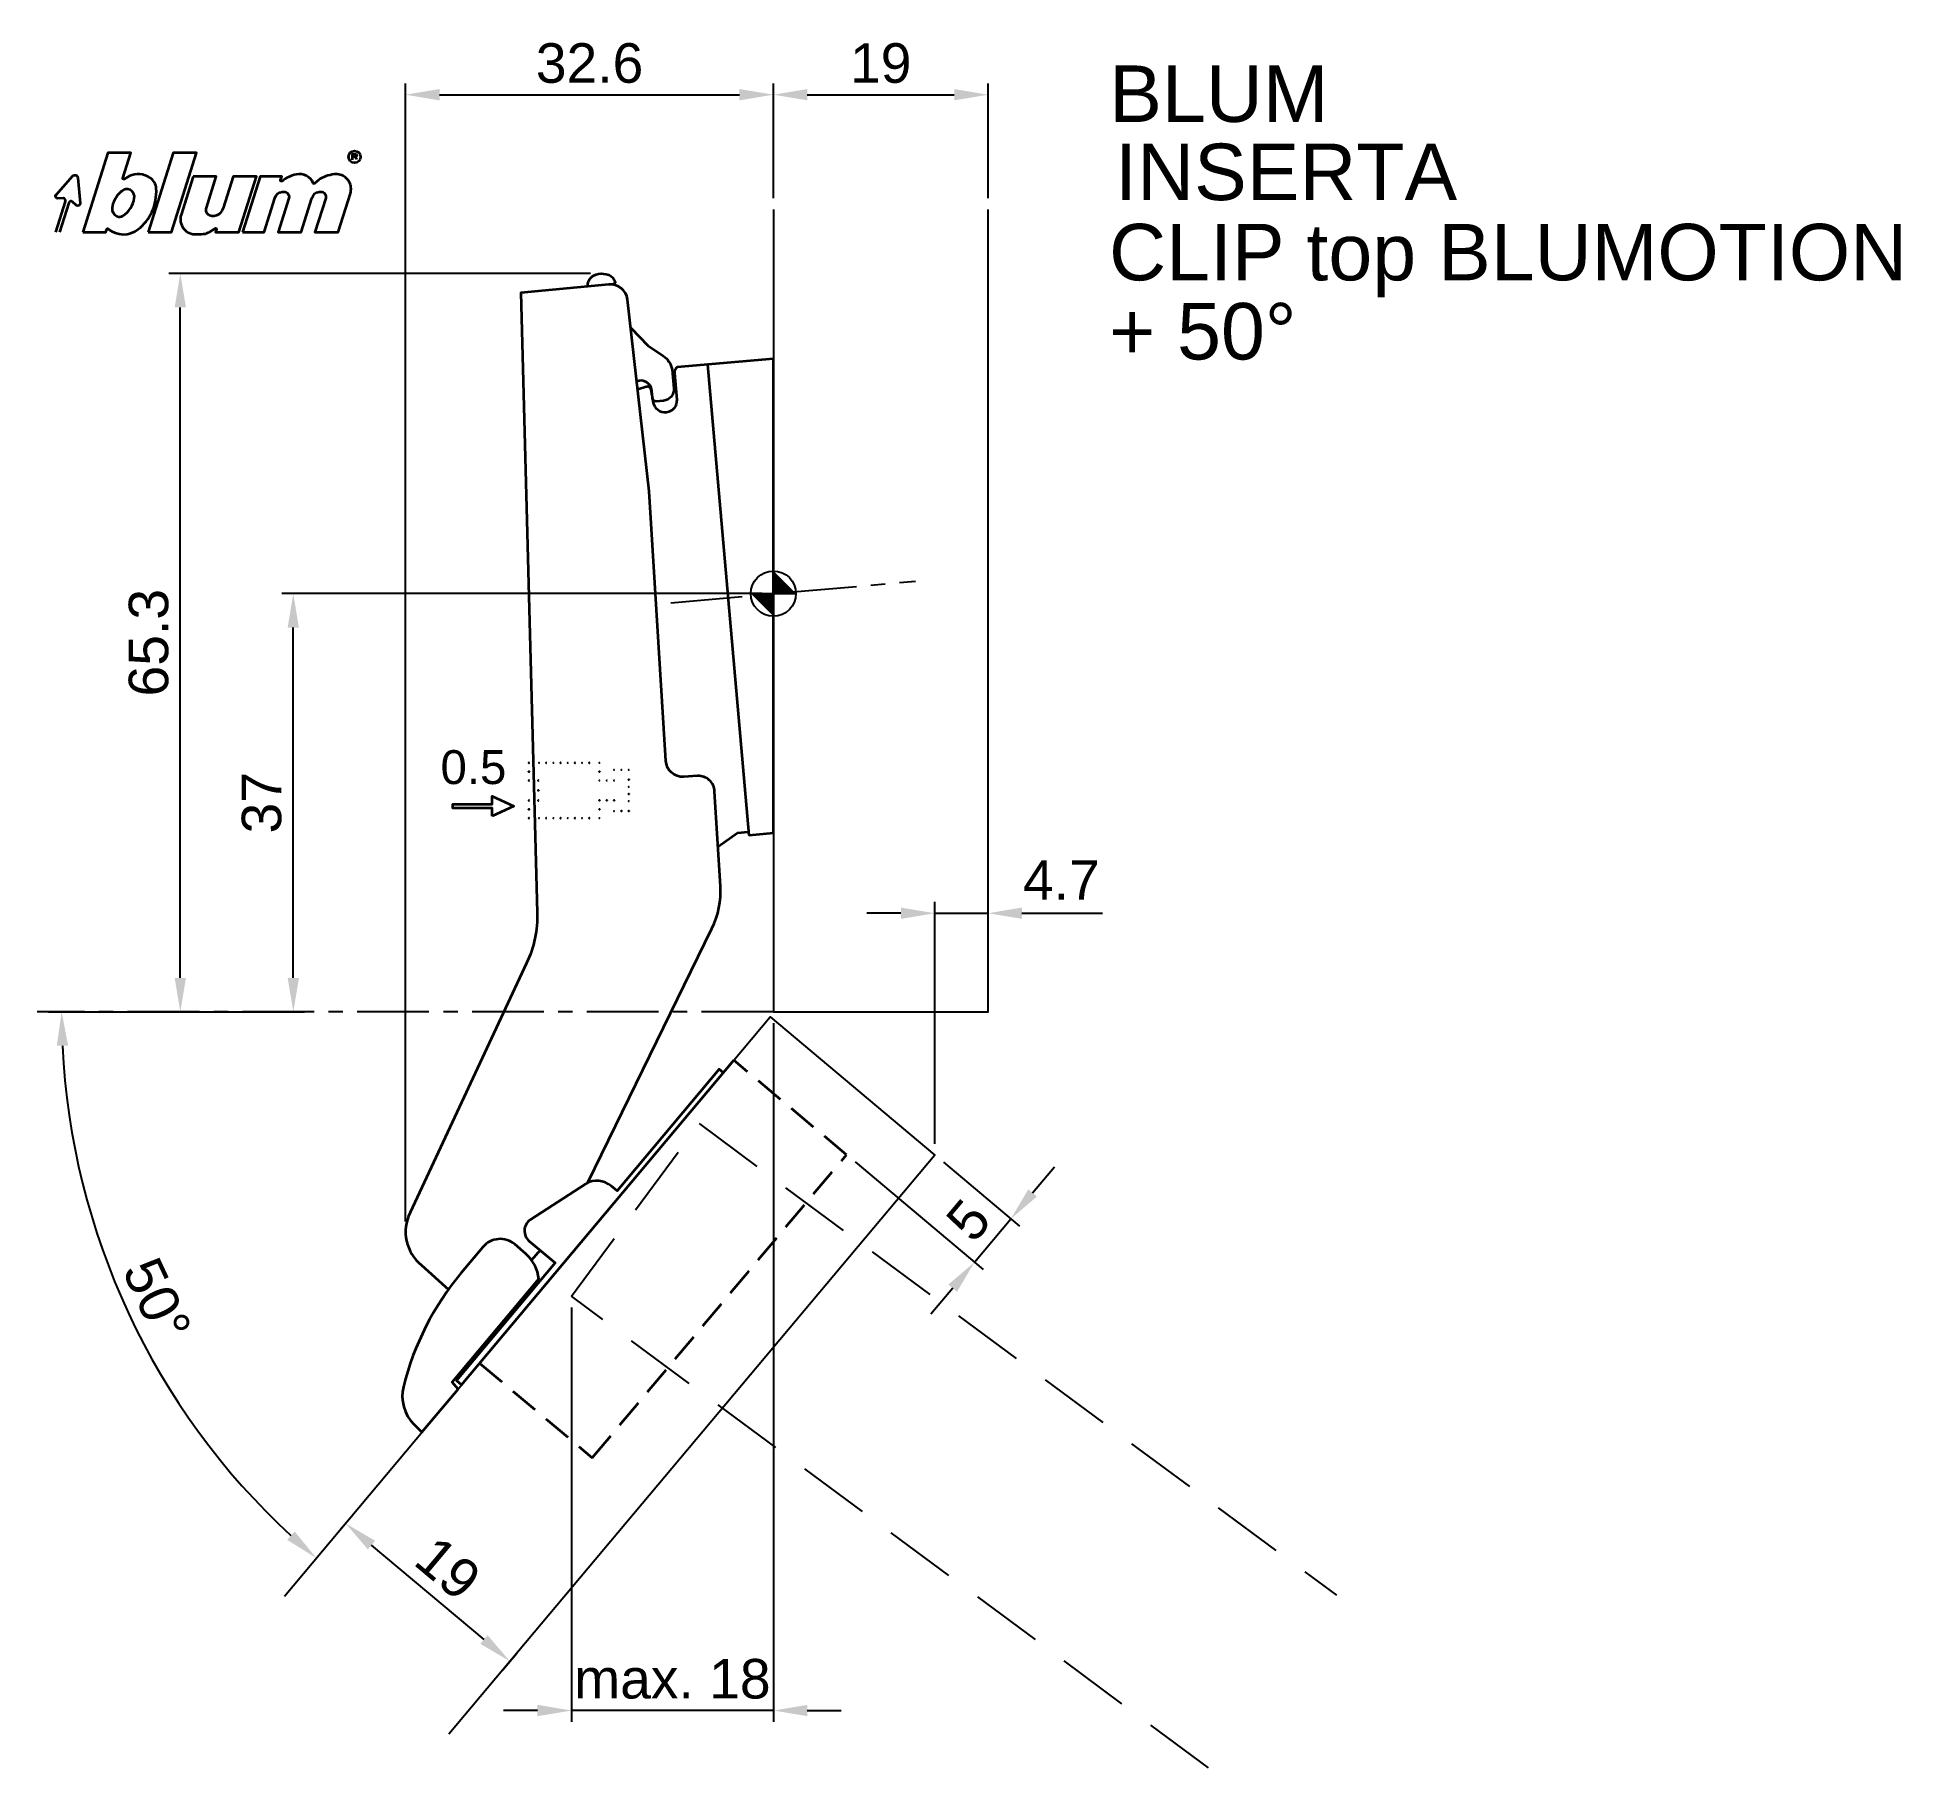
# Model space of a CAD drawing. Extents: x -65 to 100, y -104 to 49.
import ezdxf

# ---------------------------------------------------------------- set-up
doc = ezdxf.new("R2010")
doc.units = 0
doc.header["$PDMODE"] = 35
doc.header["$PDSIZE"] = 5
doc.linetypes.add('MITTE', pattern=[50.8, 31.75, -6.35, 6.35, -6.35])
doc.linetypes.add('STRICHLINIE', pattern=[19.05, 12.7, -6.35])
doc.layers.get('Defpoints').update_dxf_attribs({"linetype": 'CONTINUOUS'})
doc.layers.add('1', color=2, linetype='CONTINUOUS')
doc.layers.add('5', color=1, linetype='CONTINUOUS')
doc.layers.add('6', color=3, linetype='CONTINUOUS', lineweight=35)
doc.styles.add('Beschlag', font='ARIAL.TTF')
doc.dimstyles.new('Beschlag', dxfattribs={"dimtxt": 3.5, "dimasz": 3, "dimexe": 1, "dimexo": 1, "dimgap": 1, "dimtad": 1, "dimdec": 1, "dimdsep": 46, "dimtxsty": 'Beschlag', "dimcen": 2, "dimclrd": 256, "dimclre": 256, "dimclrt": 256, "dimadec": 1, "dimazin": 2, "dimtfac": 0.71, "dimtdec": 1, "dimtix": 1, "dimtmove": 2, "dimatfit": 0, "dimfxl": 0, "dimtolj": 1, "dimlwd": -1, "dimlwe": -1, "dimarcsym": 0})

# ---------------------------------------------------------------- blocks, each defined once
blk = doc.blocks.new('NullPunkt')
at = {"layer": '5'}
for points in [[(0, 2), (0, -2)], [(-2, 0), (2, 0)]]:
    blk.add_lwpolyline(points, dxfattribs=at)
blk.add_circle((0, 0), 2, dxfattribs=at)
for points in [[(0, 0), (-2, 0), (0, 2)], [(0, 0), (2, 0), (0, -2)]]:
    blk.add_solid(points, dxfattribs=at)
blk = doc.blocks.new('*D1')
at = {"layer": '1'}
for p, q in [((-1, 0), (-43.49, 0)), ((-42.49, -34), (-42.49, -3)), ((-64.15, -37), (-41.49, -37))]:
    blk.add_line(p, q, dxfattribs=at)
for points in [[(-42.99, -3), (-41.99, -3), (-42.49, 0)], [(-42.99, -34), (-41.99, -34), (-42.49, -37)]]:
    blk.add_solid(points, dxfattribs=at)
at = {"layer": 'Defpoints', "color": 0}
for p in [(-42.49, 0), (0, 0), (-65.15, -37)]:
    blk.add_point(p, dxfattribs=at)
at = {"layer": '1', "insert": (-45.28, -18.5), "char_height": 3.5, "attachment_point": 5, "rotation": 90, "style": 'Beschlag'}
blk.add_mtext('\\A1;37', dxfattribs=at)
blk = doc.blocks.new('*D2')
at = {"layer": '1'}
for p, q in [((-16.18, 28.32), (-53.49, 28.32)), ((-52.49, -34), (-52.49, 25.32)), ((-64.15, -37), (-51.49, -37))]:
    blk.add_line(p, q, dxfattribs=at)
for points in [[(-52.99, 25.32), (-51.99, 25.32), (-52.49, 28.32)], [(-52.99, -34), (-51.99, -34), (-52.49, -37)]]:
    blk.add_solid(points, dxfattribs=at)
at = {"layer": 'Defpoints', "color": 0}
for p in [(-52.49, 28.32), (-15.18, 28.32), (-65.15, -37)]:
    blk.add_point(p, dxfattribs=at)
at = {"layer": '1', "insert": (-55.28, -4.34), "char_height": 3.5, "attachment_point": 5, "rotation": 90, "style": 'Beschlag'}
blk.add_mtext('\\A1;65.3', dxfattribs=at)
blk = doc.blocks.new('*D3')
at = {"layer": '1'}
for p, q in [((-32.55, -55.56), (-32.55, 45.15)), ((0, 34.98), (0, 45.15)), ((-29.55, 44.15), (-3, 44.15))]:
    blk.add_line(p, q, dxfattribs=at)
for points in [[(-29.55, 44.65), (-29.55, 43.65), (-32.55, 44.15)], [(-3, 44.65), (-3, 43.65), (0, 44.15)]]:
    blk.add_solid(points, dxfattribs=at)
at = {"layer": 'Defpoints', "color": 0}
for p in [(0, 44.15), (0, 33.98), (-32.55, -56.56)]:
    blk.add_point(p, dxfattribs=at)
at = {"layer": '1', "insert": (-16.27, 46.93), "char_height": 3.5, "attachment_point": 5, "style": 'Beschlag'}
blk.add_mtext('\\A1;32.6', dxfattribs=at)
blk = doc.blocks.new('*D4')
at = {"layer": '1'}
for p, q in [((0, 34.98), (0, 45.15)), ((19, 35), (19, 45.15)), ((3, 44.15), (16, 44.15))]:
    blk.add_line(p, q, dxfattribs=at)
for points in [[(3, 44.65), (3, 43.65), (0, 44.15)], [(16, 44.65), (16, 43.65), (19, 44.15)]]:
    blk.add_solid(points, dxfattribs=at)
at = {"layer": 'Defpoints', "color": 0}
for p in [(19, 44.15), (0, 33.98), (19, 34)]:
    blk.add_point(p, dxfattribs=at)
at = {"layer": '1', "insert": (9.5, 46.93), "char_height": 3.5, "attachment_point": 5, "style": 'Beschlag'}
blk.add_mtext('\\A1;19', dxfattribs=at)
blk = doc.blocks.new('*D5')
at = {"layer": '1'}
for p, q in [((14.28, -48.68), (14.28, -27.28)), ((19, -36), (19, -27.28)), ((11.28, -28.28), (8.28, -28.28)), ((14.28, -28.28), (19, -28.28)), ((22, -28.28), (25, -28.28))]:
    blk.add_line(p, q, dxfattribs=at)
for points in [[(11.28, -27.78), (11.28, -28.78), (14.28, -28.28)], [(22, -27.78), (22, -28.78), (19, -28.28)]]:
    blk.add_solid(points, dxfattribs=at)
at = {"layer": 'Defpoints', "color": 0}
for p in [(19, -28.28), (19, -37), (14.28, -49.68)]:
    blk.add_point(p, dxfattribs=at)
at = {"layer": '1', "insert": (25.49, -25.34), "char_height": 3.5, "attachment_point": 5, "style": 'Beschlag'}
blk.add_mtext('\\A1;4.7', dxfattribs=at)
blk = doc.blocks.new('*D6')
at = {"layer": '1'}
for p, q in [((0, -38), (0, -99.83)), ((-17.88, -63.17), (-17.88, -99.83)), ((-20.88, -98.83), (-23.88, -98.83)), ((0, -98.83), (-17.88, -98.83)), ((3, -98.83), (6, -98.83))]:
    blk.add_line(p, q, dxfattribs=at)
for points in [[(-20.88, -98.33), (-20.88, -99.33), (-17.88, -98.83)], [(3, -98.33), (3, -99.33), (0, -98.83)]]:
    blk.add_solid(points, dxfattribs=at)
at = {"layer": 'Defpoints', "color": 0}
for p in [(0, -37), (-17.88, -62.17), (-17.88, -98.83)]:
    blk.add_point(p, dxfattribs=at)
at = {"layer": '1', "insert": (-8.94, -96.04), "char_height": 3.5, "attachment_point": 5, "style": 'Beschlag'}
blk.add_mtext('\\A1;max. 18', dxfattribs=at)
blk = doc.blocks.new('*D7')
at = {"layer": '1'}
for p, q in [((7.24, -50.29), (18.56, -59.8)), ((15.05, -50.32), (21.78, -55.97)), ((22.94, -53.03), (24.87, -50.73)), ((17.8, -59.16), (21.01, -55.33)), ((15.87, -61.45), (13.94, -63.75))]:
    blk.add_line(p, q, dxfattribs=at)
for points in [[(22.56, -52.71), (23.32, -53.35), (21.01, -55.33)], [(15.49, -61.13), (16.25, -61.78), (17.8, -59.16)]]:
    blk.add_solid(points, dxfattribs=at)
at = {"layer": 'Defpoints', "color": 0}
for p in [(6.47, -49.65), (14.28, -49.68), (21.01, -55.33)]:
    blk.add_point(p, dxfattribs=at)
at = {"layer": '1', "insert": (17.27, -55.45), "char_height": 3.5, "attachment_point": 5, "rotation": 50, "style": 'Beschlag'}
blk.add_mtext('\\A1;5', dxfattribs=at)
blk = doc.blocks.new('*D8')
at = {"layer": '1'}
for p, q in [((-38.3, -82.78), (-37.22, -81.5)), ((-25.61, -92.55), (-35.57, -84.19)), ((-23.94, -95.23), (-22.67, -93.71))]:
    blk.add_line(p, q, dxfattribs=at)
for points in [[(-35.25, -83.81), (-35.89, -84.57), (-37.87, -82.26)], [(-25.29, -92.17), (-25.93, -92.93), (-23.31, -94.48)]]:
    blk.add_solid(points, dxfattribs=at)
at = {"layer": 'Defpoints', "color": 0}
for p in [(-37.87, -82.26), (-38.94, -83.55), (-24.58, -95.99)]:
    blk.add_point(p, dxfattribs=at)
at = {"layer": '1', "insert": (-28.8, -86.24), "char_height": 3.5, "attachment_point": 5, "rotation": 320, "style": 'Beschlag'}
blk.add_mtext('\\A1;19', dxfattribs=at)
blk = doc.blocks.new('Logo_BLUM')
at = {"layer": '6', "color": 20, "linetype": 'Continuous'}
for points in [[(2.39, 0), (4.43, 0), (4.52, 0.26, -0.512391), (4.62, 0.29, 0.357881), (7.3, 0.25, 0.116336), (8.5, 1.76, 0.127435), (8.89, 3.85, 0.227045), (8.36, 4.79, 0.273775), (6.5, 4.93), (6.04, 4.67, -0.689828), (5.94, 4.76), (6.65, 7), (4.61, 7)], [(16.53, 0), (18.44, 0), (19.39, 3, -0.282196), (20.04, 3.56, -0.141376), (20.38, 3.52, -0.3938), (20.62, 2.99), (19.67, 0), (21.72, 0), (22.67, 3, -0.282189), (23.31, 3.56, -0.141385), (23.65, 3.52, -0.393792), (23.89, 2.99), (22.94, 0), (24.99, 0), (26.07, 3.42, 0.424526), (25.18, 5.07, 0.098115), (24.64, 5.11, 0.114777), (23.24, 4.6), (22.89, 4.28, -0.522588), (22.79, 4.31, 0.36711), (21.28, 5.09, 0.102012), (20, 4.5, -0.748324), (19.89, 4.58), (20, 4.9), (18.08, 4.9)], [(5.59, 3.39, 0.16703), (4.99, 2.14, 0.322673), (5.41, 1.39, 0.260102), (5.93, 1.42, 0.211929), (6.95, 3, 0.250706), (6.73, 3.62, 0.316796), (6.01, 3.72, 0.086595)], [(12.15, 4.9), (11.09, 1.53, 0.527578), (12.44, -0.2, -0.003338), (13.06, -0.17, 0.131781), (13.63, 0.02), (14.12, 0.32, -0.706223), (14.22, 0.24), (14.15, 0), (16.19, 0), (17.75, 4.9), (15.7, 4.9), (14.81, 2.11, -0.253672), (14.11, 1.42, -0.127823), (13.72, 1.42, -0.447747), (13.33, 2.15), (14.2, 4.9)]]:
    blk.add_lwpolyline(points, format="xyb", close=True, dxfattribs=at)
blk.add_lwpolyline([(8.18, 0), (10.23, 0), (12.45, 7), (10.4, 7)], close=True, dxfattribs=at)
for points in [[(26.26, 6.4), (26.26, 6.9), (26.52, 6.9, -0.975005), (26.53, 6.67, 0.014563), (26.45, 6.67), (26.26, 6.67), (26.45, 6.67), (26.52, 6.6), (26.57, 6.53), (26.62, 6.42)], [(0, 0), (0.86, 2.7, 0.480207), (0.67, 2.98), (0.19, 2.97, -0.689229), (0.05, 3.33), (1.49, 4.95, -0.685285), (1.94, 4.79), (2.15, 2.54, -0.636083), (1.84, 2.36), (1.47, 2.68, 0.560356), (1.16, 2.59), (0.34, 0)]]:
    blk.add_lwpolyline(points, format="xyb", dxfattribs=at)
blk.add_circle((26.44, 6.65), 0.527, dxfattribs=at)
blk = doc.blocks.new('Seitliche Verstellung')
at = {"layer": '6'}
for centre in [(0, 4.9), (0, 4.12), (0, 3.34), (0.83, 3.34), (0.9, 4.9), (1.53, 4.9), (2.17, 4.9), (2.8, 4.9), (3.44, 4.9), (4.07, 4.9), (4.71, 4.9), (5.34, 4.9), (6.24, 4.9), (6.24, 3.33), (6.24, 4.12), (6.89, 3.33), (7.54, 4.28), (7.54, 3.33), (8.19, 4.28), (8.84, 3.41), (8.84, 4.28), (0.83, 2.46), (8.84, 2.77), (8.84, 2.14), (0, 1.56), (0, 0.78), (0, 0), (0.83, 1.56), (0.9, 0), (1.53, 0), (2.17, 0), (2.8, 0), (3.44, 0), (4.07, 0), (4.71, 0), (5.34, 0), (6.24, 1.58), (6.24, 0.79), (6.24, 0.01), (6.89, 1.58), (7.54, 1.58), (7.54, 0.63), (8.19, 0.64), (8.84, 1.5), (8.84, 0.64)]:
    blk.add_circle(centre, 0.00604, dxfattribs=at)
blk = doc.blocks.new('*D12')
at = {"layer": '1'}
blk.add_arc((0.11, -37), 63.1, 182.7242, 227.2758, dxfattribs=at)
for points in [[(-63.42, -40.01), (-62.42, -39.99), (-62.99, -37)], [(-42.37, -82.98), (-43.03, -83.73), (-40.45, -85.34)]]:
    blk.add_solid(points, dxfattribs=at)
at = {"layer": 'Defpoints', "color": 0}
for p in [(-65.15, -37), (-0.28, -37.46), (0, -37), (-60.34, -55.1), (-43.27, -88.7)]:
    blk.add_point(p, dxfattribs=at)
at = {"layer": '1', "insert": (-54.55, -62.49), "char_height": 3.5, "attachment_point": 5, "rotation": 295, "style": 'Beschlag'}
blk.add_mtext('\\A1;50°', dxfattribs=at)

msp = doc.modelspace()

# ---------------------------------------------------------------- linework, layer by layer
at = {"layer": '1'}
msp.add_line((25, -28.28), (29.13, -28.28), dxfattribs=at)
at = {"layer": '5', "linetype": 'MITTE', "ltscale": 0.2}
msp.add_line((-9.09, -0.8), (12.58, 1.1), dxfattribs=at)
at = {"layer": '5'}
for points in [[(0, 33.98), (0, -37), (19, -37), (19, 34)], [(-43.27, -88.7), (-0.28, -37.46), (14.28, -49.68), (-28.71, -100.91)]]:
    msp.add_lwpolyline(points, dxfattribs=at)
at = {"layer": '5', "linetype": 'MITTE', "ltscale": 0.2}
msp.add_lwpolyline([(0, -37), (-65.15, -37)], dxfattribs=at)
at = {"layer": '5', "linetype": 'STRICHLINIE', "ltscale": 0.5}
msp.add_lwpolyline([(38.5, -103.89), (-17.88, -62.17), (-6.58, -46.9), (49.83, -88.63)], dxfattribs=at)
at = {"layer": '6'}
msp.add_line((-20.65, -58.09), (-21.4, -58.98), dxfattribs=at)
for points in [[(-16.43, 27.17, -0.303383), (-15.9, 28.14, -0.299287), (-14.2, 27.97), (-13.98, 27.57), (-14.14, 27.37), (-14.1, 27.33)], [(-16.42, -52.12), (-5.44, -29.62, 0.129877), (-4.69, -25.87), (-5.2, -17.5, 0.41717), (-6.72, -16.13), (-7.94, -16.21, -0.412558), (-9.52, -14.8), (-10.98, 9.07), (-12.92, 26.03, 0.409111), (-14.55, 27.36), (-22.34, 26.61), (-20.9, -28.2, -0.116588), (-21.84, -32.7), (-32.15, -54.77, 0.353453), (-31.13, -59.42), (-28.76, -61.56)], [(-12.63, 23.52), (-11.11, 21.96), (-9.75, 21.03, -0.199017), (-8.97, 19.84), (-8.82, 18.15, -0.414201), (-9.73, 17.07), (-10.38, 17.01, -0.414156), (-10.7, 17.28), (-10.76, 17.98, 0.512046), (-12.09, 18.77, -1.694722)], [(-4.9, -22.38), (-3.17, -21.17), (-2.24, -21.08), (-2.15, -21.36), (0, -21.17), (0, 20.79), (-8.51, 20.04), (-8.65, 19.88, 0.198903), (-8.76, 19.52), (-8.56, 17.16, -0.957216), (-10.62, 16.89), (-10.82, 18.06, 0.48619), (-11.25, 18.29), (-12.01, 18.05)], [(-4.43, -42.41), (-4.81, -42.09), (-13.83, -52.85), (-14.34, -52.42, 0.312987), (-16.61, -52.22), (-21.54, -55.41, 0.486363), (-21.61, -57.29), (-19.31, -59.22), (-19.31, -59.22), (-28.05, -69.64), (-27.59, -70.02), (-3.49, -41.29)]]:
    msp.add_lwpolyline(points, format="xyb", dxfattribs=at)
msp.add_lwpolyline([(-2.15, -21.36), (-5.8, 20.28)], dxfattribs=at)
msp.add_lwpolyline([(-24.89, -19.69), (-24.89, -18.99), (-28.37, -18.99), (-28.37, -18.62), (-24.89, -18.62), (-24.89, -17.92), (-22.98, -18.8)], close=True, dxfattribs=at)
at = {"layer": '6', "linetype": 'STRICHLINIE', "ltscale": 0.2}
msp.add_lwpolyline([(-25.99, -68.11), (-16.03, -76.46), (6.47, -49.65), (-3.49, -41.29)], dxfattribs=at)
msp.add_lwpolyline([(-25.99, -68.11), (-16.03, -76.46), (6.47, -49.65), (-3.49, -41.29)], dxfattribs=at)
at = {"layer": '6', "flags": 128}
msp.add_lwpolyline([(-22.89, -57.57, 0.414214), (-25.71, -57.82), (-27.62, -60.1, 0.114125), (-32.74, -70.18, 0.262579), (-31.82, -73.5), (-31.11, -74.21), (-27.9, -70.38), (-28.42, -69.76), (-20.76, -60.64, 0.191102), (-21.91, -58.42), (-22.89, -57.57)], format="xyb", dxfattribs=at)

# ---------------------------------------------------------------- block references
at = {"layer": '5', "rotation": 89.99999999999999}
msp.add_blockref('NullPunkt', (0, 0), dxfattribs=at)
at = {"layer": '6'}
for name, p in [('Logo_BLUM', (-63.51, 32)), ('Seitliche Verstellung', (-21.63, -19.87))]:
    msp.add_blockref(name, p, dxfattribs=at)

# ---------------------------------------------------------------- texts
at = {"layer": '1', "linetype": 'Continuous', "style": 'Beschlag'}
for s, p in [('BLUM', (29.73, 41.74)), ('CLIP top BLUMOTION', (29.71, 27.72)), ('+ 50%%D', (29.71, 20.72))]:
    msp.add_text(s, height=5, dxfattribs=at).set_placement(p)
at = {"layer": '1', "attachment_point": 1, "style": 'Beschlag'}
for s, insert, char_height, width in [('INSERTA', (30.25, 39.82), 5, 110.7908), ('0.5', (-29.46, -13.85), 3, 7.1)]:
    msp.add_mtext(s, dxfattribs=dict(at, insert=insert, char_height=char_height, width=width))

# ---------------------------------------------------------------- dimensions: what is measured, and where the dimension line sits
at = {"layer": '1'}
for base, p1, p2, angle, picture, middle in [((0.003, 44.1464), (-32.5492, -56.5642), (0.003, 33.9798), 180, '*D3', (-16.2731, 46.9346)), ((19, 44.15), (0, 33.98), (19, 34), 180, '*D4', (9.5, 46.93)), ((-52.49, 28.32), (-65.15, -37), (-15.18, 28.32), 90, '*D2', (-55.28, -4.34)), ((-42.49, 0), (-65.15, -37), (0, 0), 90, '*D1', (-45.28, -18.5)), ((21.01, -55.33), (6.47, -49.65), (14.28, -49.68), 50, '*D7', (17.27, -55.45)), ((-37.87, -82.26), (-24.58, -95.99), (-38.94, -83.55), 140, '*D8', (-28.8, -86.24))]:
    dim = msp.add_linear_dim(base=base, p1=p1, p2=p2, angle=angle, dimstyle='Beschlag', dxfattribs=at)
    dim.commit()
    dim.dimension.update_dxf_attribs({"geometry": picture, "text_midpoint": middle})
dim = msp.add_linear_dim(base=(19, -28.28), p1=(14.28, -49.68), p2=(19, -37), angle=180, dimstyle='Beschlag', dxfattribs=at)
dim.commit()
dim.dimension.update_dxf_attribs({"geometry": '*D5', "text_midpoint": (25.49, -25.34), "dimtype": 160})
dim = msp.add_angular_dim_2l(base=(-60.34, -55.1), line1=((0, -37), (-65.15, -37)), line2=((-43.27, -88.7), (-0.28, -37.46)), dimstyle='Beschlag', dxfattribs=at)
dim.commit()
dim.dimension.update_dxf_attribs({"geometry": '*D12', "text_midpoint": (-54.55, -62.49)})
dim = msp.add_linear_dim(base=(-17.88, -98.83), p1=(0, -37), p2=(-17.88, -62.17), angle=180, text='max. 18', dimstyle='Beschlag', dxfattribs=at)
dim.commit()
dim.dimension.update_dxf_attribs({"geometry": '*D6', "text_midpoint": (-8.94, -96.04)})

doc.saveas('drawing.dxf')
